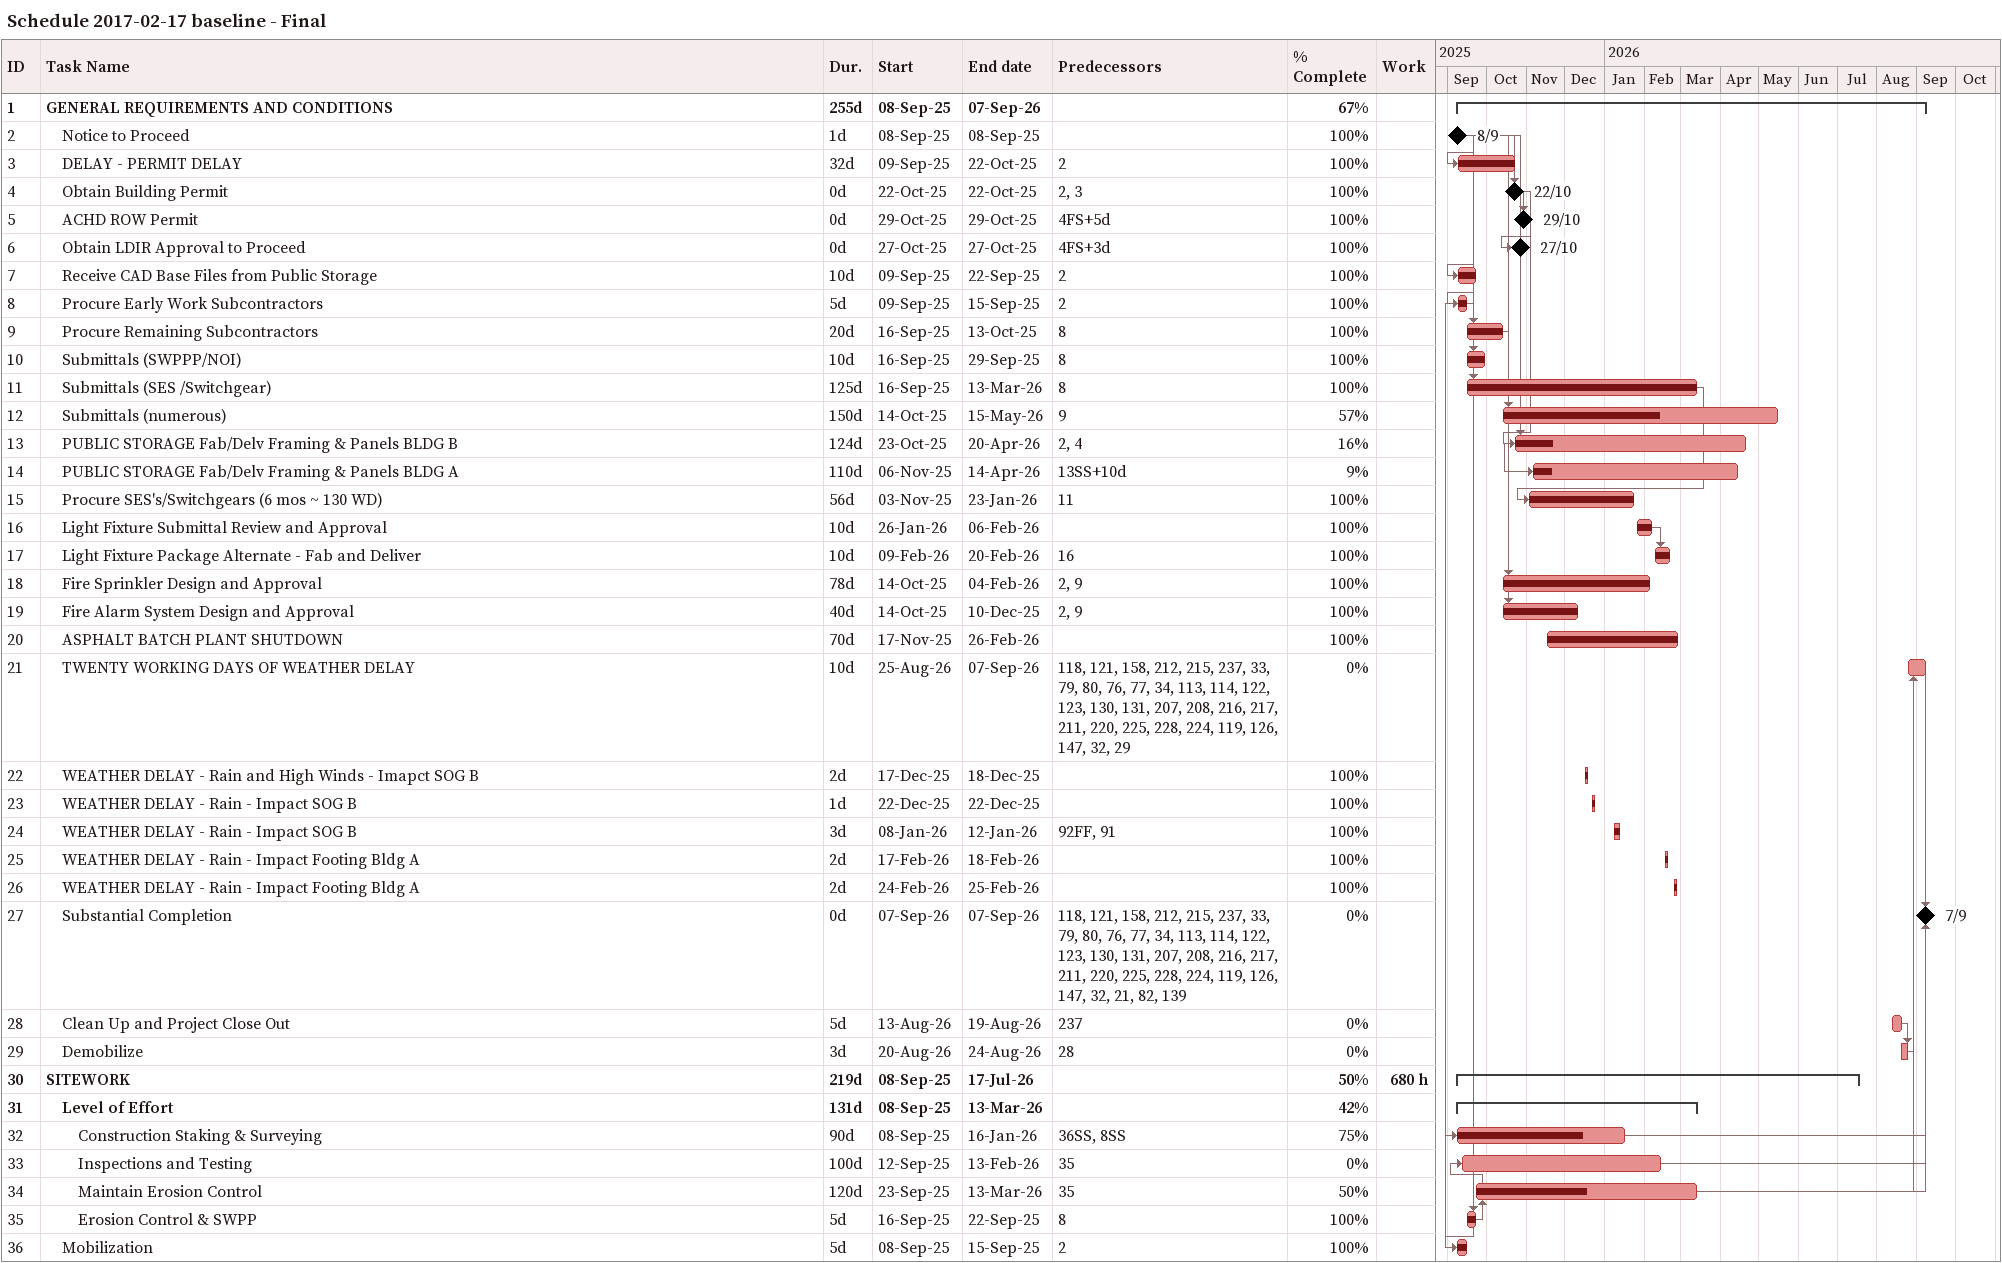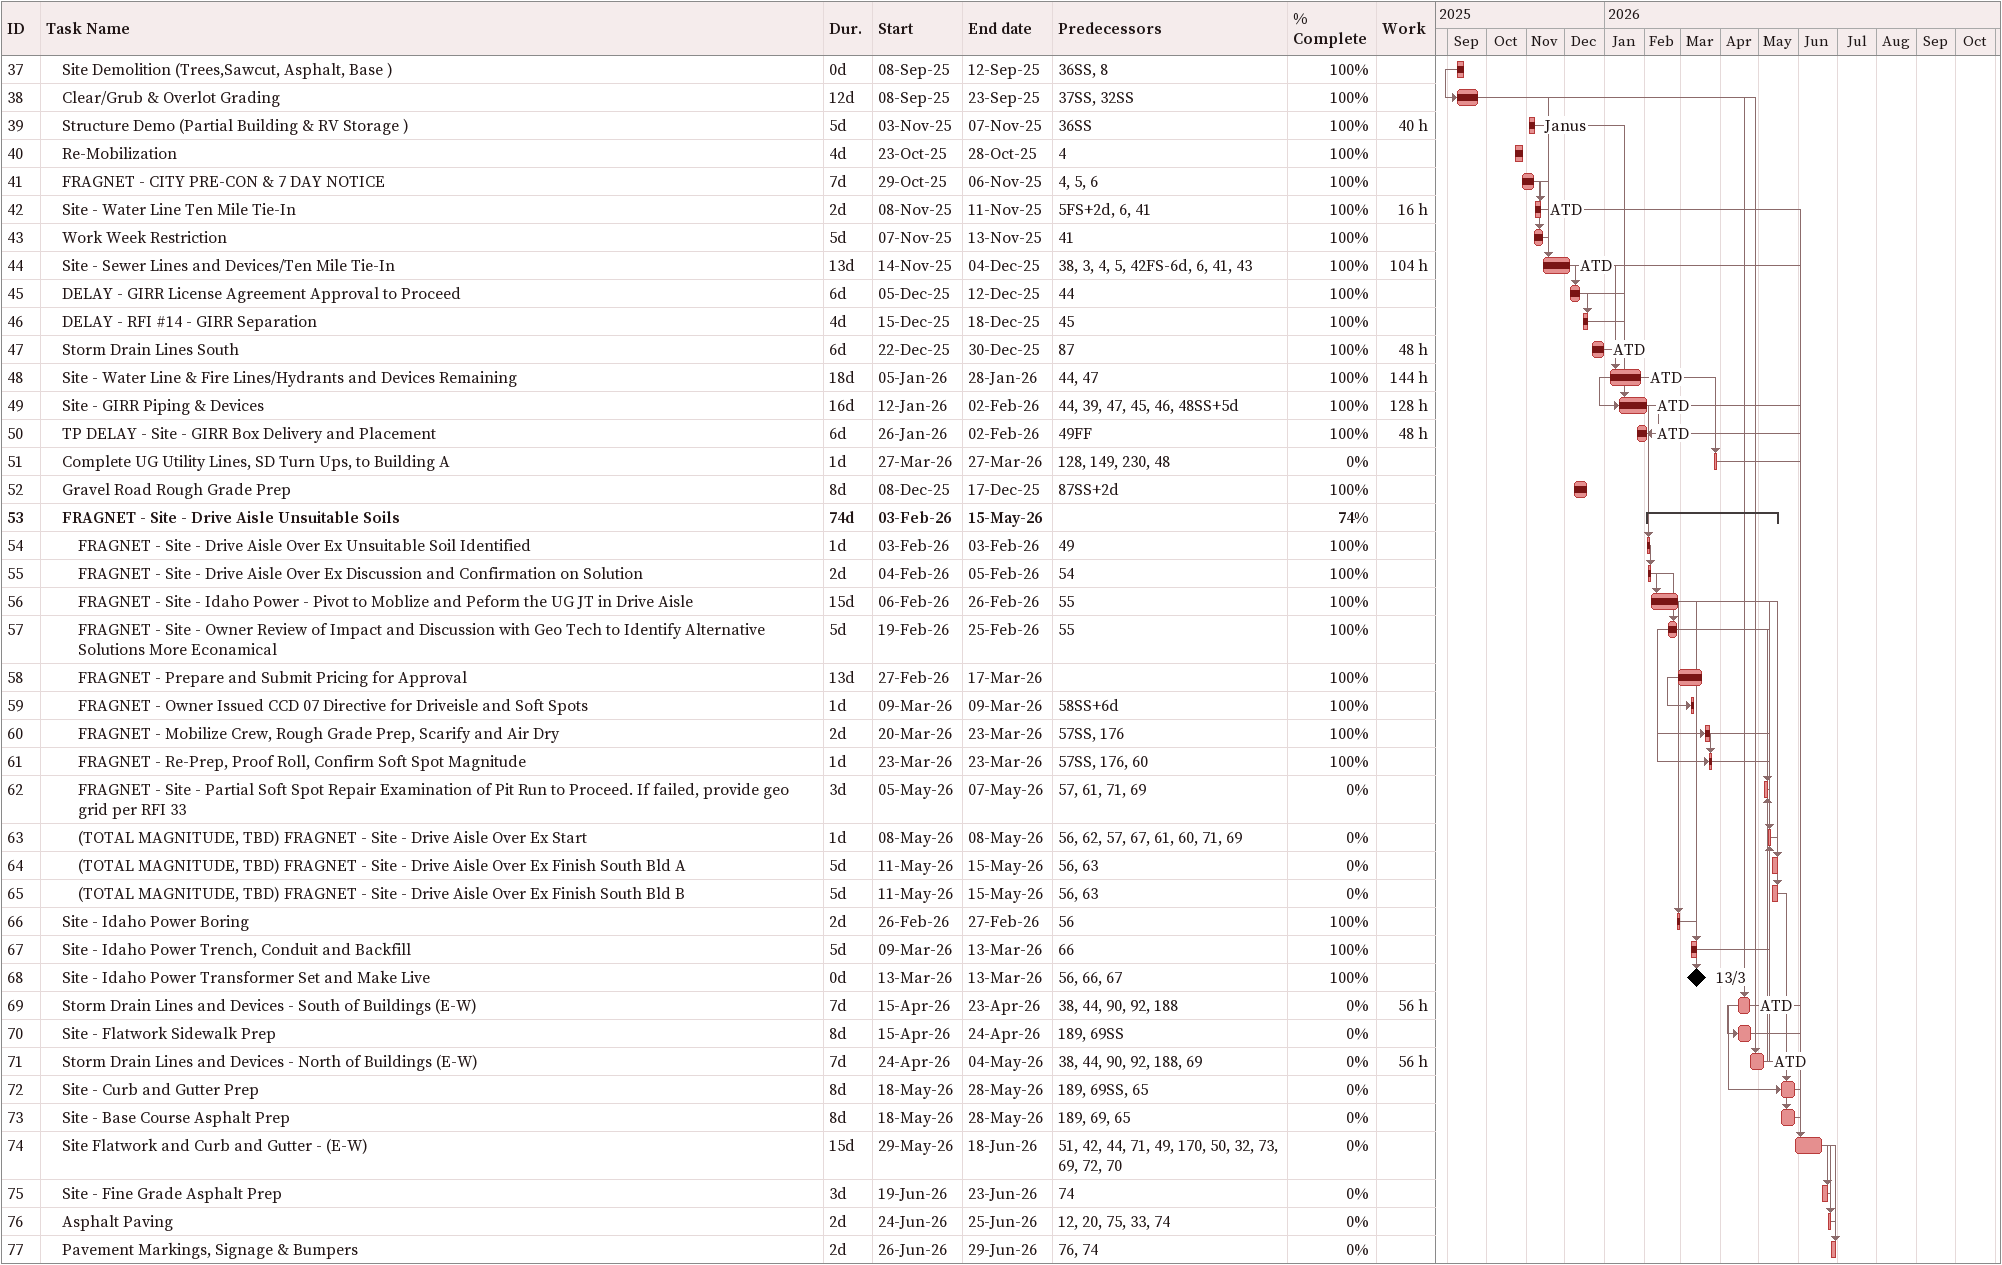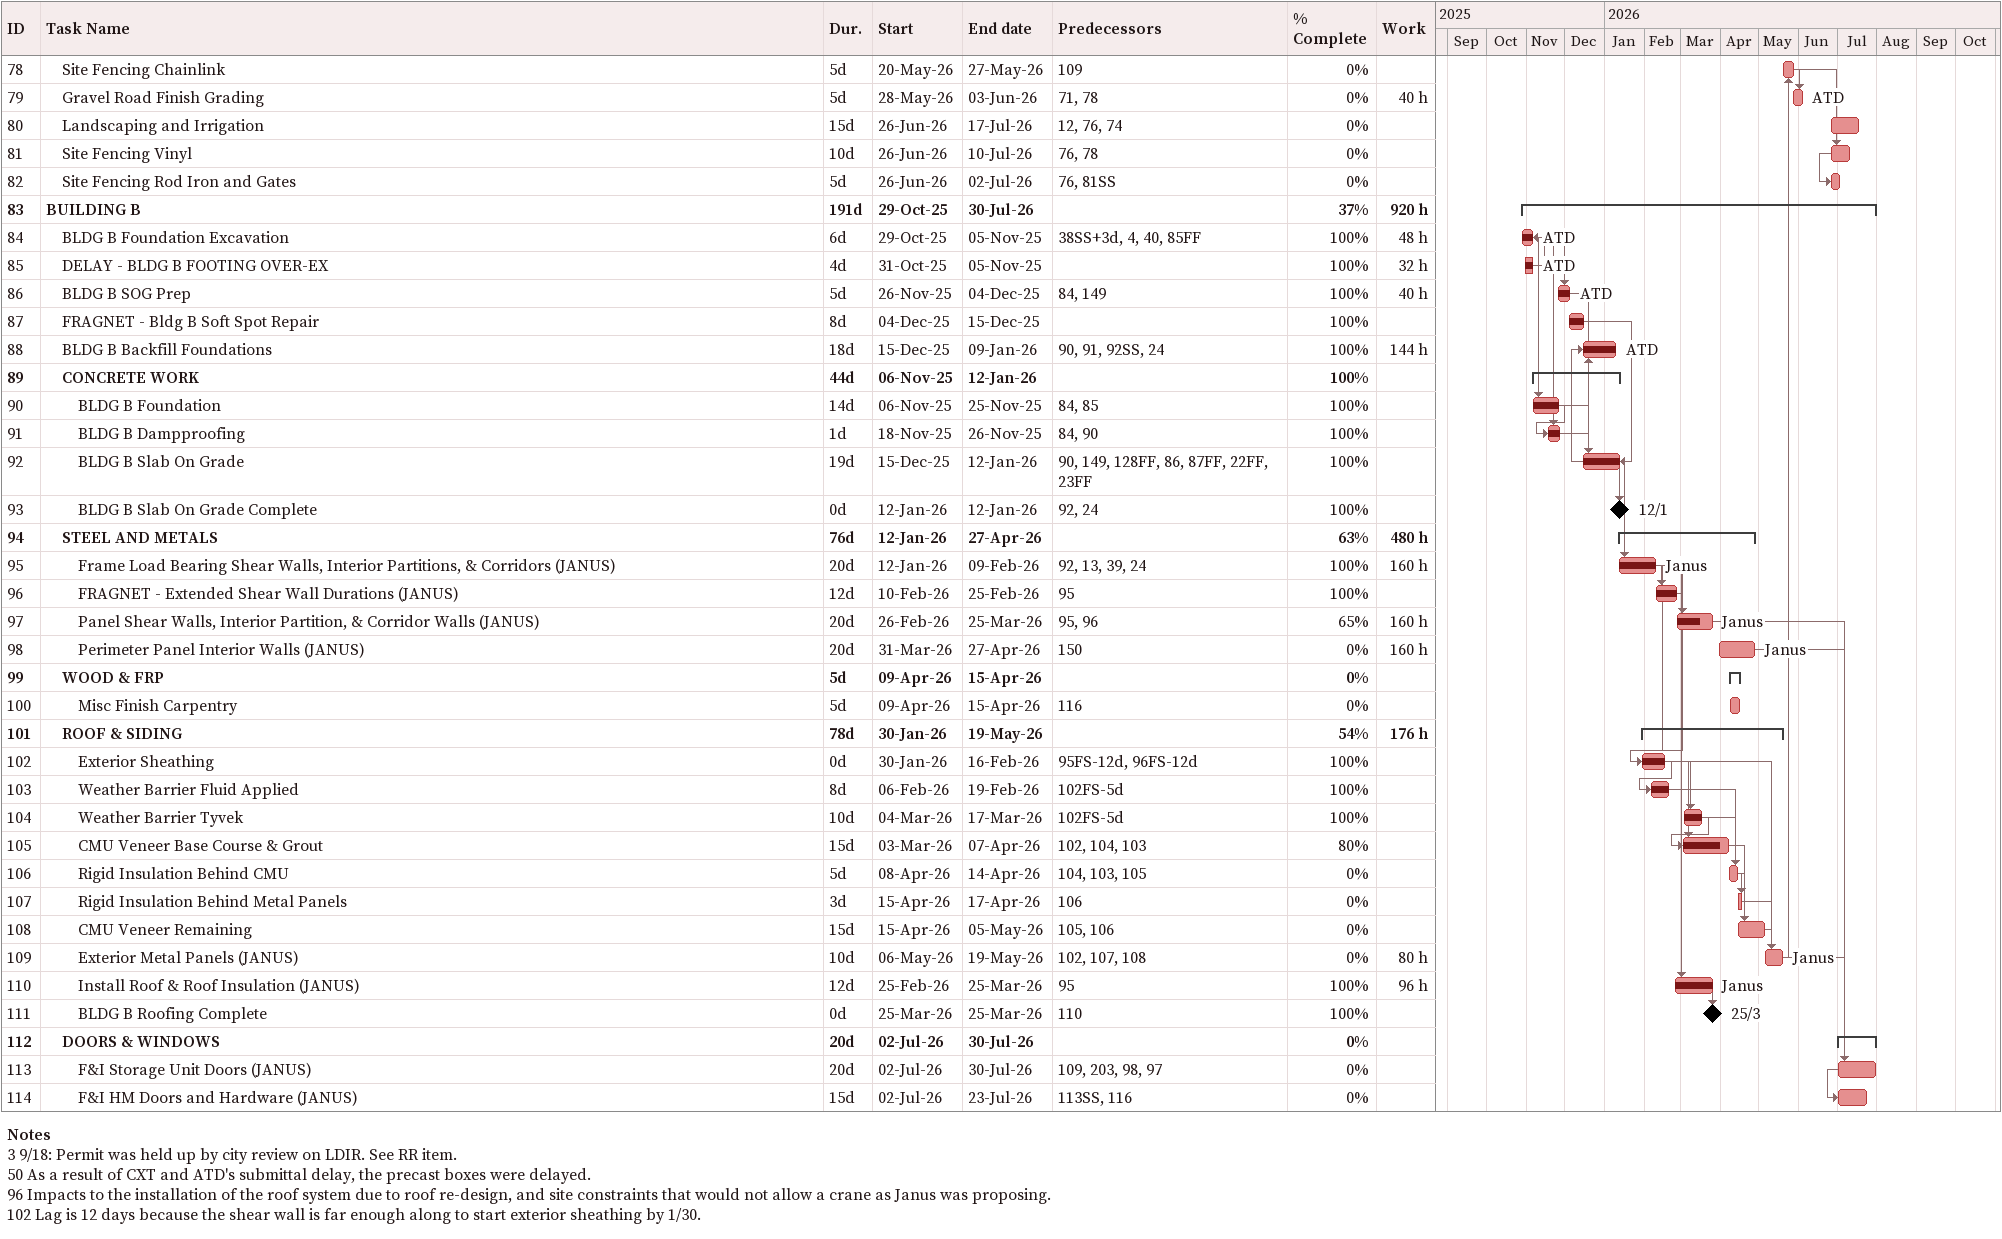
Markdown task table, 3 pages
Schedule 2017-02-17 baseline - Final

| ID | Level | Task | Duration | Start | Finish | Predecessors | Resources | % complete | Work (h) |
|---|---|---|---|---|---|---|---|---|---|
| 1 | 1 | **GENERAL REQUIREMENTS AND CONDITIONS** | 255d | 2025-09-08 | 2026-09-07 |  |  | 67 |  |
| 2 | 2 | Notice to Proceed | 1d | 2025-09-08 | 2025-09-08 |  |  | 100 |  |
| 3 | 2 | DELAY - PERMIT DELAY | 32d | 2025-09-09 | 2025-10-22 | 2 |  | 100 |  |
| 4 | 2 | Obtain Building Permit | 0d | 2025-10-22 | 2025-10-22 | 2, 3 |  | 100 |  |
| 5 | 2 | ACHD ROW Permit | 0d | 2025-10-29 | 2025-10-29 | 4FS+5d |  | 100 |  |
| 6 | 2 | Obtain LDIR Approval to Proceed | 0d | 2025-10-27 | 2025-10-27 | 4FS+3d |  | 100 |  |
| 7 | 2 | Receive CAD Base Files from Public Storage | 10d | 2025-09-09 | 2025-09-22 | 2 |  | 100 |  |
| 8 | 2 | Procure Early Work Subcontractors | 5d | 2025-09-09 | 2025-09-15 | 2 |  | 100 |  |
| 9 | 2 | Procure Remaining Subcontractors | 20d | 2025-09-16 | 2025-10-13 | 8 |  | 100 |  |
| 10 | 2 | Submittals (SWPPP/NOI) | 10d | 2025-09-16 | 2025-09-29 | 8 |  | 100 |  |
| 11 | 2 | Submittals (SES /Switchgear) | 125d | 2025-09-16 | 2026-03-13 | 8 |  | 100 |  |
| 12 | 2 | Submittals (numerous) | 150d | 2025-10-14 | 2026-05-15 | 9 |  | 57 |  |
| 13 | 2 | PUBLIC STORAGE Fab/Delv Framing & Panels BLDG B | 124d | 2025-10-23 | 2026-04-20 | 2, 4 |  | 16 |  |
| 14 | 2 | PUBLIC STORAGE Fab/Delv Framing & Panels BLDG A | 110d | 2025-11-06 | 2026-04-14 | 13SS+10d |  | 9 |  |
| 15 | 2 | Procure SES's/Switchgears (6 mos ~ 130 WD) | 56d | 2025-11-03 | 2026-01-23 | 11 |  | 100 |  |
| 16 | 2 | Light Fixture Submittal Review and Approval | 10d | 2026-01-26 | 2026-02-06 |  |  | 100 |  |
| 17 | 2 | Light Fixture Package Alternate - Fab and Deliver | 10d | 2026-02-09 | 2026-02-20 | 16 |  | 100 |  |
| 18 | 2 | Fire Sprinkler Design and Approval | 78d | 2025-10-14 | 2026-02-04 | 2, 9 |  | 100 |  |
| 19 | 2 | Fire Alarm System Design and Approval | 40d | 2025-10-14 | 2025-12-10 | 2, 9 |  | 100 |  |
| 20 | 2 | ASPHALT BATCH PLANT SHUTDOWN | 70d | 2025-11-17 | 2026-02-26 |  |  | 100 |  |
| 21 | 2 | TWENTY WORKING DAYS OF WEATHER DELAY | 10d | 2026-08-25 | 2026-09-07 | 118, 121, 158, 212, 215, 237, 33, 79, 80, 76, 77, 34, 113, 114, 122, 123, 130, 131, 207, 208, 216, 217, 211, 220, 225, 228, 224, 119, 126, 147, 32, 29 |  | 0 |  |
| 22 | 2 | WEATHER DELAY - Rain and High Winds - Imapct SOG B | 2d | 2025-12-17 | 2025-12-18 |  |  | 100 |  |
| 23 | 2 | WEATHER DELAY - Rain - Impact SOG B | 1d | 2025-12-22 | 2025-12-22 |  |  | 100 |  |
| 24 | 2 | WEATHER DELAY - Rain - Impact SOG B | 3d | 2026-01-08 | 2026-01-12 | 92FF, 91 |  | 100 |  |
| 25 | 2 | WEATHER DELAY - Rain - Impact Footing Bldg A | 2d | 2026-02-17 | 2026-02-18 |  |  | 100 |  |
| 26 | 2 | WEATHER DELAY - Rain - Impact Footing Bldg A | 2d | 2026-02-24 | 2026-02-25 |  |  | 100 |  |
| 27 | 2 | Substantial Completion | 0d | 2026-09-07 | 2026-09-07 | 118, 121, 158, 212, 215, 237, 33, 79, 80, 76, 77, 34, 113, 114, 122, 123, 130, 131, 207, 208, 216, 217, 211, 220, 225, 228, 224, 119, 126, 147, 32, 21, 82, 139 |  | 0 |  |
| 28 | 2 | Clean Up and Project Close Out | 5d | 2026-08-13 | 2026-08-19 | 237 |  | 0 |  |
| 29 | 2 | Demobilize | 3d | 2026-08-20 | 2026-08-24 | 28 |  | 0 |  |
| 30 | 1 | **SITEWORK** | 219d | 2025-09-08 | 2026-07-17 |  |  | 50 | 680 |
| 31 | 2 | **Level of Effort** | 131d | 2025-09-08 | 2026-03-13 |  |  | 42 |  |
| 32 | 3 | Construction Staking & Surveying | 90d | 2025-09-08 | 2026-01-16 | 36SS, 8SS |  | 75 |  |
| 33 | 3 | Inspections and Testing | 100d | 2025-09-12 | 2026-02-13 | 35 |  | 0 |  |
| 34 | 3 | Maintain Erosion Control | 120d | 2025-09-23 | 2026-03-13 | 35 |  | 50 |  |
| 35 | 3 | Erosion Control & SWPP | 5d | 2025-09-16 | 2025-09-22 | 8 |  | 100 |  |
| 36 | 2 | Mobilization | 5d | 2025-09-08 | 2025-09-15 | 2 |  | 100 |  |
| 37 | 2 | Site Demolition (Trees,Sawcut, Asphalt, Base ) | 0d | 2025-09-08 | 2025-09-12 | 36SS, 8 |  | 100 |  |
| 38 | 2 | Clear/Grub & Overlot Grading | 12d | 2025-09-08 | 2025-09-23 | 37SS, 32SS |  | 100 |  |
| 39 | 2 | Structure Demo (Partial Building & RV Storage ) | 5d | 2025-11-03 | 2025-11-07 | 36SS | Janus | 100 | 40 |
| 40 | 2 | Re-Mobilization | 4d | 2025-10-23 | 2025-10-28 | 4 |  | 100 |  |
| 41 | 2 | FRAGNET - CITY PRE-CON & 7 DAY NOTICE | 7d | 2025-10-29 | 2025-11-06 | 4, 5, 6 |  | 100 |  |
| 42 | 2 | Site - Water Line Ten Mile Tie-In | 2d | 2025-11-08 | 2025-11-11 | 5FS+2d, 6, 41 | ATD | 100 | 16 |
| 43 | 2 | Work Week Restriction | 5d | 2025-11-07 | 2025-11-13 | 41 |  | 100 |  |
| 44 | 2 | Site - Sewer Lines and Devices/Ten Mile Tie-In | 13d | 2025-11-14 | 2025-12-04 | 38, 3, 4, 5, 42FS-6d, 6, 41, 43 | ATD | 100 | 104 |
| 45 | 2 | DELAY - GIRR License Agreement Approval to Proceed | 6d | 2025-12-05 | 2025-12-12 | 44 |  | 100 |  |
| 46 | 2 | DELAY - RFI #14 - GIRR Separation | 4d | 2025-12-15 | 2025-12-18 | 45 |  | 100 |  |
| 47 | 2 | Storm Drain Lines South | 6d | 2025-12-22 | 2025-12-30 | 87 | ATD | 100 | 48 |
| 48 | 2 | Site - Water Line & Fire Lines/Hydrants and Devices Remaining | 18d | 2026-01-05 | 2026-01-28 | 44, 47 | ATD | 100 | 144 |
| 49 | 2 | Site - GIRR Piping & Devices | 16d | 2026-01-12 | 2026-02-02 | 44, 39, 47, 45, 46, 48SS+5d | ATD | 100 | 128 |
| 50 | 2 | TP DELAY - Site - GIRR Box Delivery and Placement | 6d | 2026-01-26 | 2026-02-02 | 49FF | ATD | 100 | 48 |
| 51 | 2 | Complete UG Utility Lines, SD Turn Ups, to Building A | 1d | 2026-03-27 | 2026-03-27 | 128, 149, 230, 48 |  | 0 |  |
| 52 | 2 | Gravel Road Rough Grade Prep | 8d | 2025-12-08 | 2025-12-17 | 87SS+2d |  | 100 |  |
| 53 | 2 | **FRAGNET - Site - Drive Aisle Unsuitable Soils** | 74d | 2026-02-03 | 2026-05-15 |  |  | 74 |  |
| 54 | 3 | FRAGNET - Site - Drive Aisle Over Ex Unsuitable Soil Identified | 1d | 2026-02-03 | 2026-02-03 | 49 |  | 100 |  |
| 55 | 3 | FRAGNET - Site - Drive Aisle Over Ex Discussion and Confirmation on Solution | 2d | 2026-02-04 | 2026-02-05 | 54 |  | 100 |  |
| 56 | 3 | FRAGNET - Site - Idaho Power - Pivot to Moblize and Peform the UG JT in Drive Aisle | 15d | 2026-02-06 | 2026-02-26 | 55 |  | 100 |  |
| 57 | 3 | FRAGNET - Site - Owner Review of Impact and Discussion with Geo Tech to Identify Alternative Solutions More Econamical | 5d | 2026-02-19 | 2026-02-25 | 55 |  | 100 |  |
| 58 | 3 | FRAGNET - Prepare and Submit Pricing for Approval | 13d | 2026-02-27 | 2026-03-17 |  |  | 100 |  |
| 59 | 3 | FRAGNET - Owner Issued CCD 07 Directive for Driveisle and Soft Spots | 1d | 2026-03-09 | 2026-03-09 | 58SS+6d |  | 100 |  |
| 60 | 3 | FRAGNET - Mobilize Crew, Rough Grade Prep, Scarify and Air Dry | 2d | 2026-03-20 | 2026-03-23 | 57SS, 176 |  | 100 |  |
| 61 | 3 | FRAGNET - Re-Prep, Proof Roll, Confirm Soft Spot Magnitude | 1d | 2026-03-23 | 2026-03-23 | 57SS, 176, 60 |  | 100 |  |
| 62 | 3 | FRAGNET - Site - Partial Soft Spot Repair Examination of Pit Run to Proceed. If failed, provide geo grid per RFI 33 | 3d | 2026-05-05 | 2026-05-07 | 57, 61, 71, 69 |  | 0 |  |
| 63 | 3 | (TOTAL MAGNITUDE, TBD) FRAGNET - Site - Drive Aisle Over Ex Start | 1d | 2026-05-08 | 2026-05-08 | 56, 62, 57, 67, 61, 60, 71, 69 |  | 0 |  |
| 64 | 3 | (TOTAL MAGNITUDE, TBD) FRAGNET - Site - Drive Aisle Over Ex Finish South Bld A | 5d | 2026-05-11 | 2026-05-15 | 56, 63 |  | 0 |  |
| 65 | 3 | (TOTAL MAGNITUDE, TBD) FRAGNET - Site - Drive Aisle Over Ex Finish South Bld B | 5d | 2026-05-11 | 2026-05-15 | 56, 63 |  | 0 |  |
| 66 | 2 | Site - Idaho Power Boring | 2d | 2026-02-26 | 2026-02-27 | 56 |  | 100 |  |
| 67 | 2 | Site - Idaho Power Trench, Conduit and Backfill | 5d | 2026-03-09 | 2026-03-13 | 66 |  | 100 |  |
| 68 | 2 | Site - Idaho Power Transformer Set and Make Live | 0d | 2026-03-13 | 2026-03-13 | 56, 66, 67 |  | 100 |  |
| 69 | 2 | Storm Drain Lines and Devices - South of Buildings (E-W) | 7d | 2026-04-15 | 2026-04-23 | 38, 44, 90, 92, 188 | ATD | 0 | 56 |
| 70 | 2 | Site - Flatwork Sidewalk Prep | 8d | 2026-04-15 | 2026-04-24 | 189, 69SS |  | 0 |  |
| 71 | 2 | Storm Drain Lines and Devices - North of Buildings (E-W) | 7d | 2026-04-24 | 2026-05-04 | 38, 44, 90, 92, 188, 69 | ATD | 0 | 56 |
| 72 | 2 | Site - Curb and Gutter Prep | 8d | 2026-05-18 | 2026-05-28 | 189, 69SS, 65 |  | 0 |  |
| 73 | 2 | Site - Base Course Asphalt Prep | 8d | 2026-05-18 | 2026-05-28 | 189, 69, 65 |  | 0 |  |
| 74 | 2 | Site Flatwork and Curb and Gutter - (E-W) | 15d | 2026-05-29 | 2026-06-18 | 51, 42, 44, 71, 49, 170, 50, 32, 73, 69, 72, 70 |  | 0 |  |
| 75 | 2 | Site - Fine Grade Asphalt Prep | 3d | 2026-06-19 | 2026-06-23 | 74 |  | 0 |  |
| 76 | 2 | Asphalt Paving | 2d | 2026-06-24 | 2026-06-25 | 12, 20, 75, 33, 74 |  | 0 |  |
| 77 | 2 | Pavement Markings, Signage & Bumpers | 2d | 2026-06-26 | 2026-06-29 | 76, 74 |  | 0 |  |
| 78 | 2 | Site Fencing Chainlink | 5d | 2026-05-20 | 2026-05-27 | 109 |  | 0 |  |
| 79 | 2 | Gravel Road Finish Grading | 5d | 2026-05-28 | 2026-06-03 | 71, 78 | ATD | 0 | 40 |
| 80 | 2 | Landscaping and Irrigation | 15d | 2026-06-26 | 2026-07-17 | 12, 76, 74 |  | 0 |  |
| 81 | 2 | Site Fencing Vinyl | 10d | 2026-06-26 | 2026-07-10 | 76, 78 |  | 0 |  |
| 82 | 2 | Site Fencing Rod Iron and Gates | 5d | 2026-06-26 | 2026-07-02 | 76, 81SS |  | 0 |  |
| 83 | 1 | **BUILDING B** | 191d | 2025-10-29 | 2026-07-30 |  |  | 37 | 920 |
| 84 | 2 | BLDG B Foundation Excavation | 6d | 2025-10-29 | 2025-11-05 | 38SS+3d, 4, 40, 85FF | ATD | 100 | 48 |
| 85 | 2 | DELAY - BLDG B FOOTING OVER-EX | 4d | 2025-10-31 | 2025-11-05 |  | ATD | 100 | 32 |
| 86 | 2 | BLDG B SOG Prep | 5d | 2025-11-26 | 2025-12-04 | 84, 149 | ATD | 100 | 40 |
| 87 | 2 | FRAGNET - Bldg B Soft Spot Repair | 8d | 2025-12-04 | 2025-12-15 |  |  | 100 |  |
| 88 | 2 | BLDG B Backfill Foundations | 18d | 2025-12-15 | 2026-01-09 | 90, 91, 92SS, 24 | ATD | 100 | 144 |
| 89 | 2 | **CONCRETE WORK** | 44d | 2025-11-06 | 2026-01-12 |  |  | 100 |  |
| 90 | 3 | BLDG B Foundation | 14d | 2025-11-06 | 2025-11-25 | 84, 85 |  | 100 |  |
| 91 | 3 | BLDG B Dampproofing | 1d | 2025-11-18 | 2025-11-26 | 84, 90 |  | 100 |  |
| 92 | 3 | BLDG B Slab On Grade | 19d | 2025-12-15 | 2026-01-12 | 90, 149, 128FF, 86, 87FF, 22FF, 23FF |  | 100 |  |
| 93 | 3 | BLDG B Slab On Grade Complete | 0d | 2026-01-12 | 2026-01-12 | 92, 24 |  | 100 |  |
| 94 | 2 | **STEEL AND METALS** | 76d | 2026-01-12 | 2026-04-27 |  |  | 63 | 480 |
| 95 | 3 | Frame Load Bearing Shear Walls, Interior Partitions, & Corridors (JANUS) | 20d | 2026-01-12 | 2026-02-09 | 92, 13, 39, 24 | Janus | 100 | 160 |
| 96 | 3 | FRAGNET - Extended Shear Wall Durations (JANUS) | 12d | 2026-02-10 | 2026-02-25 | 95 |  | 100 |  |
| 97 | 3 | Panel Shear Walls, Interior Partition, & Corridor Walls (JANUS) | 20d | 2026-02-26 | 2026-03-25 | 95, 96 | Janus | 65 | 160 |
| 98 | 3 | Perimeter Panel Interior Walls (JANUS) | 20d | 2026-03-31 | 2026-04-27 | 150 | Janus | 0 | 160 |
| 99 | 2 | **WOOD & FRP** | 5d | 2026-04-09 | 2026-04-15 |  |  | 0 |  |
| 100 | 3 | Misc Finish Carpentry | 5d | 2026-04-09 | 2026-04-15 | 116 |  | 0 |  |
| 101 | 2 | **ROOF & SIDING** | 78d | 2026-01-30 | 2026-05-19 |  |  | 54 | 176 |
| 102 | 3 | Exterior Sheathing | 0d | 2026-01-30 | 2026-02-16 | 95FS-12d, 96FS-12d |  | 100 |  |
| 103 | 3 | Weather Barrier Fluid Applied | 8d | 2026-02-06 | 2026-02-19 | 102FS-5d |  | 100 |  |
| 104 | 3 | Weather Barrier Tyvek | 10d | 2026-03-04 | 2026-03-17 | 102FS-5d |  | 100 |  |
| 105 | 3 | CMU Veneer Base Course & Grout | 15d | 2026-03-03 | 2026-04-07 | 102, 104, 103 |  | 80 |  |
| 106 | 3 | Rigid Insulation Behind CMU | 5d | 2026-04-08 | 2026-04-14 | 104, 103, 105 |  | 0 |  |
| 107 | 3 | Rigid Insulation Behind Metal Panels | 3d | 2026-04-15 | 2026-04-17 | 106 |  | 0 |  |
| 108 | 3 | CMU Veneer Remaining | 15d | 2026-04-15 | 2026-05-05 | 105, 106 |  | 0 |  |
| 109 | 3 | Exterior Metal Panels (JANUS) | 10d | 2026-05-06 | 2026-05-19 | 102, 107, 108 | Janus | 0 | 80 |
| 110 | 3 | Install Roof & Roof Insulation (JANUS) | 12d | 2026-02-25 | 2026-03-25 | 95 | Janus | 100 | 96 |
| 111 | 3 | BLDG B Roofing Complete | 0d | 2026-03-25 | 2026-03-25 | 110 |  | 100 |  |
| 112 | 2 | **DOORS & WINDOWS** | 20d | 2026-07-02 | 2026-07-30 |  |  | 0 |  |
| 113 | 3 | F&I Storage Unit Doors (JANUS) | 20d | 2026-07-02 | 2026-07-30 | 109, 203, 98, 97 |  | 0 |  |
| 114 | 3 | F&I HM Doors and Hardware (JANUS) | 15d | 2026-07-02 | 2026-07-23 | 113SS, 116 |  | 0 |  |

Notes
- 3: 9/18: Permit was held up by city review on LDIR. See RR item.
- 50: As a result of CXT and ATD's submittal delay, the precast boxes were delayed.
- 96: Impacts to the installation of the roof system due to roof re-design, and site constraints that would not allow a crane as Janus was proposing.
- 102: Lag is 12 days because the shear wall is far enough along to start exterior sheathing by 1/30.
